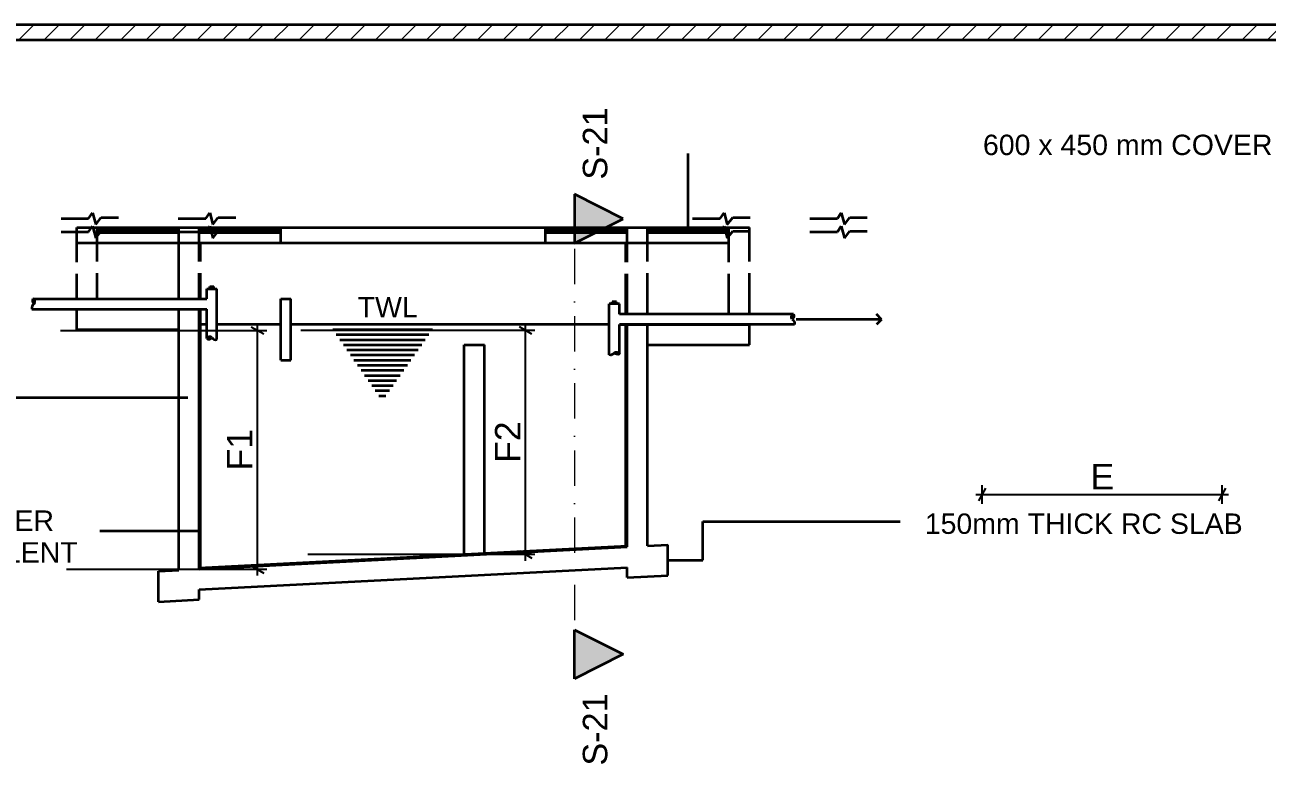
# Model space of a CAD drawing. Header units: millimetres. Extents: x 102766 to 172228, y -127504 to -81044.
# Drawn here: x 120222 to 132631, y -88423 to -81044 of the extents above; entities that cross this region are included whole.
import ezdxf

# ---------------------------------------------------------------- set-up
doc = ezdxf.new("R2010")
doc.units = ezdxf.units.MM
doc.header["$MEASUREMENT"] = 0
doc.linetypes.add('Dot & Dashed', pattern=[670.277762, 352.777767, -176.388884, 0, -141.111112])
for name, color, linetype in [('2D Drafting - General', 7, 'Continuous'), ('Dimensioning - General', 7, 'Continuous'), ('Marker - Section', 7, 'Continuous'), ('Structural - Bearing', 7, 'Continuous')]:
    doc.layers.add(name, color=color, linetype=linetype)
for name, color, linetype, lineweight in [('2D Drafting - General_Pen_No__20', 1, 'Continuous', 0), ('2D Drafting - General_Pen_No__21', 7, 'Continuous', 35), ('Annotation - Text_Pen_No__41', 7, 'Continuous', 25), ('Dimensioning - General_Pen_No__41', 7, 'Continuous', 25), ('Marker - Section_Pen_No__6', 5, 'Continuous', 35), ('Structural - Bearing_Pen_No__27', 7, 'Continuous', 35)]:
    doc.layers.add(name, color=color, linetype=linetype, lineweight=lineweight)
for name, color, linetype, lineweight, true_color in [('Marker - Section_Pen_No__25', 7, 'Continuous', 35, 0x40a5ff), ('Marker - Section_Pen_No__85', 7, 'Continuous', 20, 0x80c2ff), ('Structural - Bearing_Pen_No__107', 7, 'Continuous', 13, 0xaaaaaa)]:
    doc.layers.add(name, color=color, linetype=linetype, lineweight=lineweight, true_color=true_color)
doc.styles.add('GENERATED_STYLE_12', font='arial.ttf')
doc.styles.add('GENERATED_STYLE_2', font='arial.ttf')
doc.dimstyles.new('GENERATED_STYLE__10', dxfattribs={"dimtxt": 254.417348, "dimasz": 95, "dimexe": 0.18, "dimexo": 305.30084, "dimgap": 0.09, "dimtad": 1, "dimtih": 1, "dimtoh": 1, "dimdec": 0, "dimzin": 0, "dimdsep": 46, "dimtxsty": 'GENERATED_STYLE_2', "dimblk": 'ARROWHEAD_2', "dimblk1": 'ARROWHEAD_2', "dimblk2": 'ARROWHEAD_2', "dimcen": 0.09, "dimclrd": 7, "dimclre": 7, "dimclrt": 7, "dimadec": 0, "dimazin": 0, "dimtfac": 1, "dimtdec": 4, "dimtmove": 0, "dimatfit": 3, "dimfxl": 0, "dimtolj": 1, "dimtzin": 0, "dimarcsym": 0})
doc.dimstyles.new('GENERATED_STYLE__9', dxfattribs={"dimtxt": 254.417348, "dimasz": 95, "dimexe": 0.18, "dimexo": 305.30084, "dimgap": 0.09, "dimtad": 1, "dimdec": 0, "dimzin": 0, "dimdsep": 46, "dimtxsty": 'GENERATED_STYLE_2', "dimblk": 'ARROWHEAD_2', "dimblk1": 'ARROWHEAD_2', "dimblk2": 'ARROWHEAD_2', "dimcen": 0.09, "dimclrd": 7, "dimclre": 7, "dimclrt": 7, "dimadec": 0, "dimazin": 0, "dimtfac": 1, "dimtdec": 4, "dimtmove": 0, "dimatfit": 3, "dimfxl": 0, "dimtolj": 1, "dimtzin": 0, "dimarcsym": 0})

# ---------------------------------------------------------------- blocks, each defined once
blk = doc.blocks.new('Wall_80', base_point=(172228, -81044))
at = {"layer": 'Structural - Bearing_Pen_No__107', "linetype": 'Continuous'}
h = blk.add_hatch(dxfattribs=at)
h.set_pattern_fill('Masonry_Block', color=256, style=0, pattern_type=2)
h.set_pattern_definition([(45, (0, 0), (-127.27922, 127.27922), [])])
h.paths.add_polyline_path([(172228, -81044), (102766, -81044), (102916, -81194), (172078, -81194)])
at = {"layer": 'Structural - Bearing_Pen_No__27', "linetype": 'Continuous', "flags": 128}
for points in [[(172228, -81044), (102766, -81044)], [(102916, -81194), (172078, -81194)]]:
    blk.add_lwpolyline(points, dxfattribs=at)
blk = doc.blocks.new('Line_18', base_point=(128779, -83983))
at = {"layer": '2D Drafting - General_Pen_No__21', "linetype": 'Continuous'}
for q in [(127928, -83983), (128728, -83932), (128728, -84034)]:
    blk.add_line((128779, -83983), q, dxfattribs=at)
blk = doc.blocks.new('*D308')
at = {"layer": 'Dimensioning - General_Pen_No__41', "linetype": 'Continuous'}
for p, q in [((122640, -84096), (120580, -84096)), ((122609, -84132), (122484, -84060)), ((122546, -84096), (122546, -84035)), ((122546, -86480), (122546, -84096)), ((122640, -86480), (120637, -86480)), ((122484, -86444), (122609, -86516)), ((122546, -86541), (122546, -86480))]:
    blk.add_line(p, q, dxfattribs=at)
at = {"layer": 'Dimensioning - General_Pen_No__41', "insert": (122495, -85491), "char_height": 254.4, "attachment_point": 7, "rotation": 90, "style": 'GENERATED_STYLE_2'}
blk.add_mtext('{F1}', dxfattribs=at)
blk = doc.blocks.new('ARROWHEAD_2')
at = {"color": 0, "linetype": 'Continuous', "lineweight": 0}
for p, q in [((0, 0), (-1, 0)), ((-0.38, -0.66), (0.38, 0.66))]:
    blk.add_line(p, q, dxfattribs=at)
blk = doc.blocks.new('*D309')
at = {"layer": 'Dimensioning - General_Pen_No__41', "linetype": 'Continuous'}
for p, q in [((129722, -85732), (129783, -85732)), ((129819, -85669), (129747, -85794)), ((129783, -85825), (129783, -85638)), ((129783, -85732), (132183, -85732)), ((132147, -85794), (132219, -85669)), ((132183, -85825), (132183, -85638)), ((132183, -85732), (132244, -85732))]:
    blk.add_line(p, q, dxfattribs=at)
at = {"layer": 'Dimensioning - General_Pen_No__41', "insert": (130867, -85681), "char_height": 254.4, "attachment_point": 7, "style": 'GENERATED_STYLE_2'}
blk.add_mtext('{E}', dxfattribs=at)
blk = doc.blocks.new('*D311')
at = {"layer": 'Dimensioning - General_Pen_No__41', "linetype": 'Continuous'}
for p, q in [((125318, -84094), (122978, -84094)), ((125287, -84130), (125162, -84058)), ((125224, -84094), (125224, -84033)), ((125224, -86331), (125224, -84094)), ((125318, -86331), (123049, -86331)), ((125162, -86295), (125287, -86367)), ((125224, -86392), (125224, -86331))]:
    blk.add_line(p, q, dxfattribs=at)
at = {"layer": 'Dimensioning - General_Pen_No__41', "insert": (125173, -85416), "char_height": 254.4, "attachment_point": 7, "rotation": 90, "style": 'GENERATED_STYLE_2'}
blk.add_mtext('{F2}', dxfattribs=at)
blk = doc.blocks.new('Cutting Plane_2', base_point=(125711, -82980))
at = {"layer": 'Marker - Section_Pen_No__25', "linetype": 'Continuous'}
for points in [[(125711, -82735), (125711, -83224), (126200, -82980)], [(125711, -87571), (125711, -87082), (126200, -87326)]]:
    blk.add_hatch(color=256, dxfattribs=at).paths.add_polyline_path(points)
for p, q in [((125711, -82735), (125711, -83224)), ((126200, -82980), (125711, -82735)), ((125711, -83224), (126200, -82980)), ((125711, -87082), (126200, -87326)), ((125711, -87571), (125711, -87082)), ((126200, -87326), (125711, -87571))]:
    blk.add_line(p, q, dxfattribs=at)
at = {"layer": 'Marker - Section_Pen_No__85', "linetype": 'Dot & Dashed'}
blk.add_line((125711, -83280), (125711, -87026), dxfattribs=at)
at = {"layer": 'Marker - Section_Pen_No__6', "char_height": 244.3, "rotation": 90, "style": 'GENERATED_STYLE_2'}
for insert, attachment_point in [((126043, -82589), 7), ((126043, -87717), 9)]:
    blk.add_mtext('{S-21}', dxfattribs=dict(at, insert=insert, attachment_point=attachment_point))

msp = doc.modelspace()

# ---------------------------------------------------------------- linework, layer by layer
at = {"layer": '2D Drafting - General_Pen_No__20', "linetype": 'Continuous'}
msp.add_line((102765.9, -81043.6), (172228.2, -81043.6), dxfattribs=at)
at = {"layer": '2D Drafting - General_Pen_No__21', "linetype": 'Continuous'}
for p, q in [((126848.5, -83117.1), (126848.5, -82328.2)), ((120584, -82975.4), (120859.3, -82975.4)), ((120859.3, -82975.4), (120898.3, -82919)), ((120898.3, -82919), (120930.2, -83037.8)), ((120930.2, -83037.8), (120984.8, -82966.7)), ((120984.8, -82966.7), (121158.5, -82966.7)), ((121754.2, -82975.4), (122029.5, -82975.4)), ((122029.5, -82975.4), (122068.5, -82919)), ((122068.5, -82919), (122100.4, -83037.8)), ((122100.4, -83037.8), (122155, -82966.7)), ((122155, -82966.7), (122328.7, -82966.7)), ((126892.7, -82975.4), (127168, -82975.4)), ((127168, -82975.4), (127207, -82919)), ((127207, -82919), (127238.9, -83037.8)), ((127238.9, -83037.8), (127293.5, -82966.7)), ((127293.5, -82966.7), (127467.1, -82966.7)), ((128062.9, -82975.4), (128338.2, -82975.4)), ((128338.2, -82975.4), (128377.2, -82919)), ((128377.2, -82919), (128409, -83037.8)), ((128409, -83037.8), (128463.7, -82966.7)), ((128463.7, -82966.7), (128637.3, -82966.7)), ((120584, -83110.2), (120859.3, -83110.2)), ((120742.4, -83412), (120742.4, -83066.2)), ((120742.4, -83066.2), (127459.1, -83066.2)), ((120859.3, -83110.2), (120898.3, -83053.8)), ((120898.3, -83053.8), (120930.2, -83172.6)), ((120930.2, -83172.6), (120984.8, -83101.5)), ((120946, -83404.4), (120946, -83066.2)), ((120946, -83117.1), (121760.1, -83117.1)), ((120971.4, -83117.1), (120971.4, -83066.2)), ((120971.4, -83091.7), (121734.7, -83091.7)), ((120984.8, -83101.5), (121158.5, -83101.5)), ((121734.7, -83117.1), (121734.7, -83066.2)), ((121754.2, -83110.2), (122029.5, -83110.2)), ((121760.1, -83778.7), (121760.1, -83066.2)), ((121963.6, -83404.4), (121963.6, -83066.2)), ((121963.6, -83404.4), (121963.6, -83066.2)), ((121963.6, -83117.1), (122777.8, -83117.1)), ((121989.1, -83117.1), (121989.1, -83066.2)), ((121989.1, -83091.7), (122752.3, -83091.7)), ((122029.5, -83110.2), (122068.5, -83053.8)), ((122068.5, -83053.8), (122100.4, -83172.6)), ((122100.4, -83172.6), (122155, -83101.5)), ((122155, -83101.5), (122328.7, -83101.5)), ((122752.3, -83117.1), (122752.3, -83066.2)), ((122777.8, -83218.7), (122777.8, -83066.2)), ((125423.7, -83218.7), (125423.7, -83066.2)), ((125423.7, -83117.1), (126237.9, -83117.1)), ((125449.2, -83117.1), (125449.2, -83066.2)), ((125449.2, -83091.7), (126212.4, -83091.7)), ((126212.4, -83117.1), (126212.4, -83066.2)), ((126237.9, -83412), (126237.9, -83066.2)), ((126441.4, -83404.4), (126441.4, -83066.2)), ((126441.4, -83117.1), (127255.5, -83117.1)), ((126466.8, -83117.1), (126466.8, -83066.2)), ((126466.8, -83091.7), (127230.1, -83091.7)), ((126892.7, -83110.2), (127168, -83110.2)), ((127168, -83110.2), (127207, -83053.8)), ((127207, -83053.8), (127238.9, -83172.6)), ((127230.1, -83117.1), (127230.1, -83066.2)), ((127238.9, -83172.6), (127293.5, -83101.5)), ((127255.5, -83412), (127255.5, -83066.2)), ((127293.5, -83101.5), (127467.1, -83101.5)), ((127459.1, -83404.4), (127459.1, -83066.2)), ((128062.9, -83110.2), (128338.2, -83110.2)), ((128338.2, -83110.2), (128377.2, -83053.8)), ((128377.2, -83053.8), (128409, -83172.6)), ((128409, -83172.6), (128463.7, -83101.5)), ((128463.7, -83101.5), (128637.3, -83101.5)), ((120742.4, -83218.7), (127255.5, -83218.7)), ((121975.9, -83404.4), (121975.9, -83218.7)), ((126225.6, -83412), (126225.6, -83218.7)), ((120742.4, -83778.7), (120742.4, -83529.2)), ((120946, -83778.7), (120946, -83521.6)), ((121963.6, -83778.7), (121963.6, -83521.6)), ((121963.6, -83778.7), (121963.6, -83521.6)), ((121975.9, -83778.7), (121975.9, -83521.6)), ((126225.6, -83931.3), (126225.6, -83529.2)), ((126237.9, -83931.3), (126237.9, -83529.2)), ((126441.4, -83931.3), (126441.4, -83521.6)), ((127255.5, -83931.3), (127255.5, -83529.2)), ((127459.1, -83931.3), (127459.1, -83521.6)), ((122039.5, -83778.7), (122039.5, -83676.9)), ((122039.5, -83676.9), (122141.2, -83676.9)), ((122070, -83656.5), (122110.7, -83656.5)), ((122070, -83676.9), (122070, -83656.5)), ((122090.4, -83676.9), (122090.4, -83656.5)), ((122110.7, -83676.9), (122110.7, -83656.5)), ((122141.2, -84185.7), (122141.2, -83676.9)), ((120292.1, -83880.4), (122039.5, -83880.4)), ((120302.5, -83778.7), (122039.5, -83778.7)), ((120742.4, -84083.9), (120742.4, -83880.4)), ((121760.1, -83778.6), (122039.5, -83778.6)), ((121760.1, -86485.8), (121760.1, -83880.4)), ((121963.6, -86475.3), (121963.6, -83880.4)), ((121975.9, -86475.3), (121975.9, -83880.4)), ((121989.1, -83778.7), (121989.1, -83778.6)), ((122039.5, -84175.7), (122039.5, -83880.4)), ((122777.8, -83778.6), (122879.6, -83778.6)), ((122777.8, -84389.2), (122777.8, -83778.6)), ((122879.6, -84389.2), (122879.6, -83778.6)), ((126059.8, -84338.4), (126059.8, -83829.5)), ((126161.5, -83829.5), (126059.8, -83829.5)), ((126131, -83809.2), (126090.3, -83809.2)), ((126090.3, -83829.5), (126090.3, -83809.2)), ((126110.7, -83829.5), (126110.7, -83809.2)), ((126131, -83829.5), (126131, -83809.2)), ((126161.5, -83931.3), (126161.5, -83829.5)), ((127899, -83931.3), (126161.5, -83931.3)), ((120742.4, -84083.9), (121760.1, -84083.9)), ((122039.5, -84033.1), (121963.6, -84033.1)), ((122777.8, -84033.1), (122141.2, -84033.1)), ((126059.8, -84033.1), (122879.6, -84033.1)), ((123297.7, -84084.1), (124293.3, -84084.1)), ((126161.5, -84033.1), (127459.1, -84033.1)), ((127909, -84033.1), (126161.5, -84033.1)), ((126161.5, -84328.4), (126161.5, -84033.1)), ((126225.6, -86254.7), (126225.6, -84033.1)), ((126237.9, -86254.7), (126237.9, -84033.1)), ((126441.4, -86244.2), (126441.4, -84033.1)), ((127459.1, -84236.5), (127459.1, -84033.1)), ((123333.1, -84135), (124257.6, -84135)), ((123368.5, -84185.8), (124221.8, -84185.8)), ((123403.9, -84236.7), (124186.1, -84236.7)), ((124609.6, -86338.7), (124609.6, -84236.5)), ((124609.6, -84236.5), (124813.1, -84236.5)), ((124813.1, -86328.2), (124813.1, -84236.5)), ((126441.4, -84236.5), (127459.1, -84236.5)), ((123439.2, -84287.6), (124150.4, -84287.6)), ((123474.6, -84338.5), (124114.6, -84338.5)), ((122777.8, -84389.2), (122879.6, -84389.2)), ((123510, -84389.4), (124078.9, -84389.4)), ((123545.4, -84440.3), (124043.2, -84440.3)), ((123580.8, -84491.1), (124007.4, -84491.1)), ((123616.1, -84542), (123971.7, -84542)), ((123651.5, -84592.9), (123936, -84592.9)), ((123686.9, -84643.8), (123900.2, -84643.8)), ((123722.3, -84694.7), (123864.5, -84694.7)), ((123757.7, -84745.5), (123828.8, -84745.5)), ((121851.3, -84766.1), (119665.4, -84766.1)), ((121963.6, -86097.9), (120970.1, -86097.9)), ((126993.3, -86000.2), (128966.4, -86000.2)), ((126993.3, -86386.4), (126993.3, -86000.2)), ((126441.4, -86244.2), (126644.9, -86233.7)), ((126644.9, -86539), (126644.9, -86233.7)), ((121963.6, -86463.1), (126237.9, -86242.5)), ((121963.6, -86475.3), (126237.9, -86254.7)), ((121556.9, -86496.3), (121760.1, -86485.8)), ((121963.6, -86678.8), (126237.9, -86458.2)), ((126237.9, -86560), (126237.9, -86458.2)), ((126644.9, -86386.4), (126993.3, -86386.4)), ((121556.9, -86801.6), (121556.9, -86496.3)), ((126237.9, -86560), (126644.9, -86539)), ((121963.6, -86780.6), (121963.6, -86678.8)), ((121556.9, -86801.6), (121963.6, -86780.6))]:
    msp.add_line(p, q, dxfattribs=at)
at = {"layer": '2D Drafting - General_Pen_No__21', "linetype": 'Continuous', "flags": 128}
for points in [[(120315, -83829.4, 0.3100023), (120292.1, -83880.4)], [(120302.5, -83778.7, 0.3932697), (120315, -83829.4)], [(120315, -83829.4, 0.4835877), (120302.5, -83778.7)], [(127886.5, -83982.1, -0.4835877), (127899, -83931.3)], [(127899, -83931.3, -0.3932697), (127886.5, -83982.1)], [(127886.5, -83982.1, -0.3177508), (127909, -84033.1)], [(122090.2, -84163.2, 0.4835877), (122039.5, -84175.7)], [(122039.5, -84175.7, 0.3932697), (122090.2, -84163.2)], [(122090.2, -84163.2, 0.3177508), (122141.2, -84185.7)], [(126110.8, -84315.9, -0.3177508), (126059.8, -84338.4)], [(126110.8, -84315.9, -0.4835877), (126161.5, -84328.4)], [(126161.5, -84328.4, -0.3932697), (126110.8, -84315.9)]]:
    msp.add_lwpolyline(points, format="xyb", dxfattribs=at)

# ---------------------------------------------------------------- block references
at = {"layer": '2D Drafting - General', "linetype": 'Continuous'}
msp.add_blockref('Line_18', (128779.3, -83982.9), dxfattribs=at)
at = {"layer": 'Marker - Section', "color": 151, "lineweight": 20, "true_color": 0x80c2ff}
msp.add_blockref('Cutting Plane_2', (125711.4, -82979.5), dxfattribs=at)
at = {"layer": 'Structural - Bearing'}
msp.add_blockref('Wall_80', (172228.2, -81043.6), dxfattribs=at)

# ---------------------------------------------------------------- texts
at = {"layer": 'Annotation - Text_Pen_No__41', "linetype": 'Continuous', "attachment_point": 2, "style": 'GENERATED_STYLE_12'}
for s, insert, char_height in [('{600 x 450 mm COVER & FRAME}', (131909.7, -82139.6), 203.534), ('{TWL}', (123846.9, -83759.8), 203.53), ('{150mm THICK RC SLAB}', (130799.1, -85920.8), 203.534)]:
    msp.add_mtext(s, dxfattribs=dict(at, insert=insert, char_height=char_height))
at = {"layer": 'Annotation - Text_Pen_No__41', "linetype": 'Continuous', "insert": (118965.3, -85890.5), "char_height": 203.534, "width": 3878.319, "attachment_point": 2, "line_spacing_factor": 0.933377, "style": 'GENERATED_STYLE_12'}
msp.add_mtext('{12mm THICK PLASTER WITH WATER REPELLENT ADDITIVES}', dxfattribs=at)

# ---------------------------------------------------------------- dimensions: what is measured, and where the dimension line sits
at = {"layer": 'Dimensioning - General', "linetype": 'Continuous'}
for base, p1, p2, text, picture, middle in [((122546.4, -86479.7), (120331.7, -86479.7), (120274.5, -84096.2), 'F1', '*D308', (122368.3, -85287.9)), ((125224.1, -86330.6), (122743.3, -86330.6), (122672.4, -84094.3), 'F2', '*D311', (125046, -85212.5))]:
    dim = msp.add_linear_dim(base=base, p1=p1, p2=p2, angle=90, text=text, dimstyle='GENERATED_STYLE__9', dxfattribs=at)
    dim.commit()
    dim.dimension.update_dxf_attribs({"geometry": picture, "text_midpoint": middle})
dim = msp.add_linear_dim(base=(129783.1, -85731.5), p1=(129783.1, -85651.5), p2=(132183.1, -85624.8), text='E', dimstyle='GENERATED_STYLE__10', dxfattribs=at)
dim.commit()
dim.dimension.update_dxf_attribs({"geometry": '*D309', "text_midpoint": (130983.1, -85553.4)})

doc.saveas('drawing.dxf')
